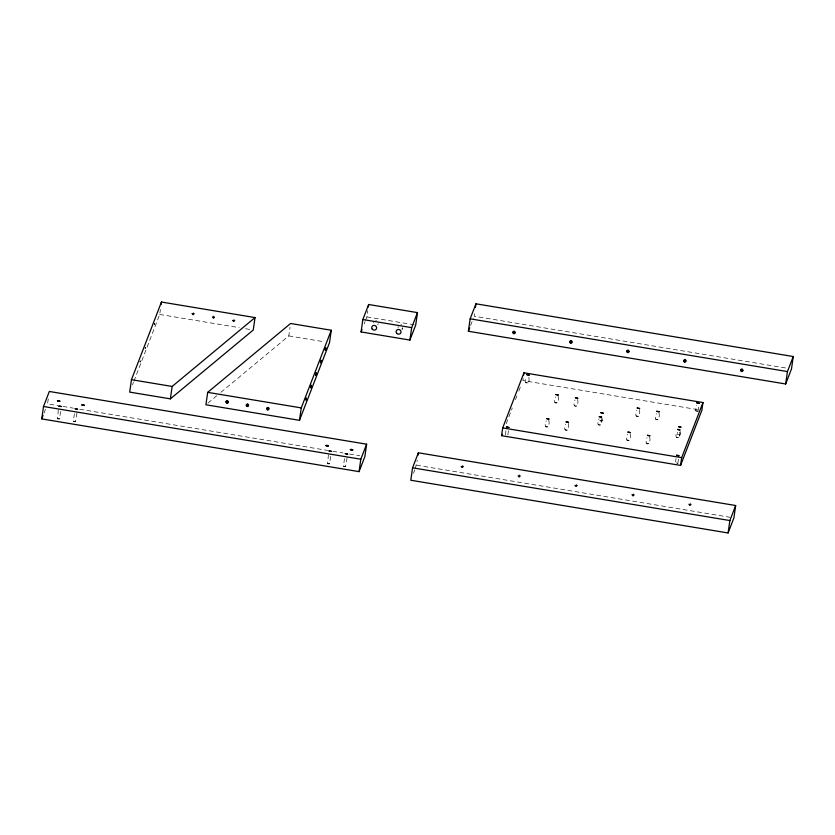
<?xml version="1.0" encoding="UTF-8"?>
<svg xmlns="http://www.w3.org/2000/svg" width="835" height="835" viewBox="0 0 835 835"><rect width="100%" height="100%" fill="white"/><g stroke="black" fill="none" stroke-linecap="round" stroke-linejoin="round"><path stroke-width="0.63" stroke-dasharray="4.17 3.13" d="M191.914 313.449L192.154 314.325A1.232 1.169 21.1 0 0 193.866 314.618L194.106 312.979A1.232 1.169 21.1 0 0 192.384 312.687L191.914 313.449L194.346 313.856M212.257 316.83L212.497 317.707A1.232 1.169 21.1 0 0 214.209 317.989L214.438 316.361A1.232 1.169 21.1 0 0 212.727 316.068L212.257 316.83L214.678 317.237M232.6 320.212L232.829 321.089A1.232 1.169 21.1 0 0 234.551 321.371L234.781 319.732A1.232 1.169 21.1 0 0 233.069 319.45L232.6 320.212L235.021 320.609M461.024 466.233L461.254 467.109A1.232 1.169 21.1 0 0 462.976 467.402L463.206 465.763A1.232 1.169 21.1 0 0 461.494 465.471L461.024 466.233L463.446 466.64M517.971 475.699L518.211 476.576A1.232 1.169 21.1 0 0 519.923 476.858L520.163 475.219A1.232 1.169 21.1 0 0 518.441 474.938L517.971 475.699L520.393 476.096M574.918 485.166L575.158 486.043A1.232 1.169 21.1 0 0 576.881 486.325L577.11 484.686A1.232 1.169 21.1 0 0 575.398 484.404L574.918 485.166L577.35 485.563M631.876 494.623L632.116 495.499A1.232 1.169 21.1 0 0 633.828 495.792L634.057 494.153A1.232 1.169 21.1 0 0 632.346 493.861L631.876 494.623L634.297 495.03M688.823 504.089L689.063 504.966A1.232 1.169 21.1 0 0 690.775 505.248L691.015 503.62A1.232 1.169 21.1 0 0 689.292 503.328L688.823 504.089L691.255 504.497M58.293 409.818L57.521 418.94L59.494 418.94L60.548 411.488M59.494 418.94L57.051 418.512M140.113 361.221L140.061 362.066L140.301 361.106M145.081 348.884L145.28 347.663M154.632 323.646L154.579 324.491L154.819 323.531M48.263 398.921L47.564 403.879L57.834 405.591M76.997 412.939L75.307 421.842L73.323 421.331L74.388 413.774M140.092 362.014L140.259 360.845M145.259 347.162L145.238 347.945M154.611 324.439L154.778 323.27M133.913 381.188L159.704 314.451L160.404 309.482M192.968 314.805L193.292 312.499M213.301 318.187L213.635 315.87M233.643 321.569L233.977 319.252M220.91 392.325L288.816 335.91L290.058 327.216M330.67 456.359L329.606 463.811L327.644 463.832L328.405 454.72M347.109 457.82L345.419 466.723L343.435 466.222L344.5 458.665M365.553 320.389L366.899 316.924L367.776 310.714M415.266 468.675L417.312 460.242M474.541 313.741L474.186 316.225L787.624 368.308M462.068 467.59L462.402 465.283M505.363 434.826L505.989 430.401M508.431 430.797L507.805 435.233L506.093 434.607M523.19 378.349L522.877 380.562L697.392 409.557M528.826 377.336C530.716 385.874 522.115 384.424 526.384 376.94M519.015 477.056L519.349 474.739M548.793 420.172C550.808 429.18 542.353 429.534 546.194 420.882M558.093 396.134C560.108 405.132 551.643 405.486 555.494 396.834M568.322 423.418C570.336 432.426 561.882 432.77 565.723 424.128M577.622 399.38C579.636 408.378 571.171 408.733 575.023 400.08M575.973 486.523L576.296 484.206M601.482 418.272C603.496 427.269 595.042 427.624 598.883 418.972M602.4 418.7C603.997 422.5 597.307 421.456 599.958 418.293M630.154 433.699C632.168 442.696 623.714 443.051 627.555 434.398M639.453 409.651C641.468 418.648 633.003 419.003 636.854 410.35M632.92 495.98L633.254 493.673M649.682 436.945C651.697 445.942 643.242 446.297 647.083 437.644M658.972 412.897C660.986 421.894 652.532 422.249 656.373 413.596M679.606 432.133C681.485 440.671 672.895 439.22 677.164 431.737M680.274 431.58C682.55 436.027 675.317 436.371 677.676 432.29M675.557 461.974L676.037 458.655M677.843 463.488L678.479 459.062M697.34 411.363L695.639 410.841L696.421 405.194M697.997 411.227L699.02 404.484M689.877 505.446L690.201 503.129M145.05 348.07L145.165 347.506M43.984 413.137L46.666 406.196M132.504 384.82L133.443 382.399M364.217 323.855L365.104 321.548M402.021 329.815L402.794 327.811A2.484 2.348 21.1 0 1 402.011 328.75M413.471 473.299L414.818 469.834M470.606 325.473L473.288 318.532M506.219 423.648L512.22 408.117M515.508 399.61L516.917 395.967M518.796 391.114L521.144 385.039M73.323 421.226L75.766 421.633M327.163 463.404L329.606 463.811M343.435 466.118L345.878 466.514M525.591 382.482L528.033 382.889M554.701 402.376L557.143 402.783M545.412 426.424L547.854 426.831M574.229 405.622L576.672 406.029M564.94 429.67L567.372 430.077M599.645 420.506L602.087 420.913M598.1 424.514L600.542 424.921M636.061 415.903L638.504 416.3M626.772 439.941L629.204 440.348M655.59 419.139L658.032 419.546M646.29 443.187L648.732 443.594M695.639 410.736L698.081 411.144M677.362 434.503L679.794 434.91M676.371 437.279L678.813 437.686M207.925 403.117L216.912 395.644M676.444 462.872L677.843 463.394M366.899 316.924L414.421 324.825M159.704 314.451L239.165 327.654M245.573 328.729L251.982 329.794M288.816 335.91L324.408 341.828M62.969 406.447L73.25 408.158M79.669 409.223L327.602 450.42M332.748 451.276L343.018 452.977M349.447 454.052L359.718 455.753M416.602 465.21L730.051 517.293M398.232 327.633A2.484 2.348 21.1 0 1 398.076 326.412M400.852 324.481A2.484 2.348 21.1 0 1 401.468 324.669M378.38 323.75A2.484 2.348 21.1 0 1 377.597 324.69M373.662 322.968A2.484 2.348 21.1 0 1 373.673 322.352M375.802 320.41A2.484 2.348 21.1 0 1 376.439 320.431"/><path stroke-width="1.25" d="M225.93 401.739L226.17 402.616A1.232 1.169 21.1 0 0 227.892 402.908L228.122 401.27A1.232 1.169 21.1 0 0 226.41 400.977L225.93 401.739L228.362 402.146M246.273 405.121L246.513 405.998A1.232 1.169 21.1 0 0 248.225 406.28L248.465 404.641A1.232 1.169 21.1 0 0 246.743 404.359L246.273 405.121L248.705 405.528M266.615 408.503L266.856 409.38A1.232 1.169 21.1 0 0 268.567 409.661L268.797 408.023A1.232 1.169 21.1 0 0 267.085 407.741L266.615 408.503L269.037 408.899M512.794 332.278L513.034 333.155A1.232 1.169 21.1 0 0 514.746 333.436L514.976 331.808A1.232 1.169 21.1 0 0 513.264 331.516L512.794 332.278L515.216 332.685M569.741 341.745L569.981 342.621A1.232 1.169 21.1 0 0 571.693 342.903L571.933 341.264A1.232 1.169 21.1 0 0 570.211 340.983L569.741 341.745L572.173 342.141M626.699 351.201L626.928 352.088A1.232 1.169 21.1 0 0 628.651 352.37L628.88 350.731A1.232 1.169 21.1 0 0 627.168 350.45L626.699 351.201L629.12 351.608M683.646 360.668L683.886 361.545A1.232 1.169 21.1 0 0 685.598 361.837L685.838 360.198A1.232 1.169 21.1 0 0 684.115 359.906L683.646 360.668L686.078 361.075M740.593 370.135L740.833 371.011A1.232 1.169 21.1 0 0 742.555 371.293L742.785 369.654A1.232 1.169 21.1 0 0 741.073 369.373L740.593 370.135L743.025 370.531M306.403 397.992L305.965 400.278M310.87 386.929L310.818 387.774L311.215 385.332L310.87 386.929L311.163 386.177M315.714 374.404L315.661 375.259L316.058 372.807L315.714 374.404L316.006 373.652M320.556 361.889L320.504 362.734L320.901 360.282L320.556 361.889L320.849 361.137M325.399 349.364L325.347 350.209L325.733 347.767L325.399 349.364L325.681 348.613M41.75 418.909L43.514 406.499L49.328 391.469L366.628 444.189L364.853 456.609L359.05 471.639L41.75 418.909L43.086 415.444M131.46 379.685L129.686 392.106L170.371 398.859L253.266 330.002L255.03 317.582L161.468 302.03L131.46 379.685L172.135 386.448L255.03 317.582M161.113 304.514L161.468 302.03M170.371 398.859L172.135 386.448M207.696 392.356L205.921 404.777L299.483 420.318L329.501 342.674L331.265 330.253L290.59 323.489L207.696 392.356L301.258 407.897L331.265 330.253M226.984 403.096L227.308 400.79M247.327 406.478L247.651 404.161M267.659 409.86L267.993 407.543M299.483 420.318L301.258 407.897M310.85 387.722L311.184 385.394M315.693 375.197L316.027 372.869M320.536 362.672L320.87 360.344M325.379 350.147L325.702 347.819M361.085 331.954L362.849 319.534L368.663 304.504L417.479 312.614L415.715 325.034L409.901 340.064L361.085 331.954L361.983 329.637M368.308 306.988L368.663 304.504M359.05 471.639L360.814 459.219L366.628 444.189M409.901 340.064L411.665 327.644L417.479 312.614M412.563 467.819L410.789 480.24L728.089 532.97L733.902 517.94L735.666 505.519L418.366 452.789L412.563 467.819L729.863 520.549L735.666 505.519M418.011 455.273L418.366 452.789M468.372 331.255L470.147 318.834L475.95 303.804L793.25 356.535L791.486 368.955L785.672 383.985L468.372 331.255L469.719 327.79M475.418 307.53L475.95 303.804M513.838 333.635L514.172 331.318M501.574 435.672L502.68 427.906L523.973 372.796L702.966 402.543L701.859 410.309L680.567 465.408L501.574 435.672L502.106 434.294M523.66 375.019L523.973 372.796M570.796 343.101L571.119 340.784M627.743 352.568L628.077 350.251M684.69 362.025L685.024 359.718M680.567 465.408L681.673 457.653L702.966 402.543M741.647 371.491L741.971 369.174M728.089 532.97L729.863 520.549M785.672 383.985L787.436 371.565L793.25 356.535M58.481 401.385C63.335 400.894 54.191 401.645 58.774 400.633M82.884 405.434C87.748 404.954 78.605 405.706 83.176 404.693M306.038 399.454L306.32 398.702M326.965 445.994C331.819 445.514 322.675 446.266 327.257 445.253M351.368 450.055C356.232 449.564 347.089 450.315 351.66 449.303M470.147 318.834L787.436 371.565M362.849 319.534L411.665 327.644M502.68 427.906L681.673 457.653M57.417 400.81L59.838 401.207M81.82 404.86L84.251 405.267M325.901 445.42L328.322 445.827M350.303 449.48L352.735 449.877M43.514 406.499L360.814 459.219M58.826 406.092L61.258 406.52L58.826 406.092M75.171 408.722L77.53 409.213L75.171 408.722M329.011 450.9L331.37 451.391L329.011 450.9M345.283 453.603L347.642 454.104L345.283 453.603M526.781 374.623L529.139 375.124L526.781 374.623M506.542 426.977L508.912 427.478L506.542 426.977M555.891 394.527L558.25 395.018L555.891 394.527M546.591 418.575L548.95 419.066L546.591 418.575M575.409 397.773L577.778 398.264L575.409 397.773M566.12 421.821L568.478 422.312L566.12 421.821M600.835 412.657L603.194 413.158L600.835 412.657M599.279 416.665L601.638 417.156L599.279 416.665M637.241 408.044L639.61 408.545L637.241 408.044M627.951 432.092L630.31 432.593L627.951 432.092M656.769 411.29L659.139 411.791L656.769 411.29M647.48 435.338L649.839 435.828L647.48 435.338M696.818 402.887L699.177 403.378L696.818 402.887M678.542 426.654L680.901 427.144L678.542 426.654M677.561 429.42L679.92 429.921L677.561 429.42M676.59 455.232L678.949 455.733L676.59 455.232M396.615 333.186A2.484 2.348 21.1 0 0 400.852 332.821A2.484 2.348 21.1 0 0 398.274 329.47A2.484 2.348 21.1 0 0 396.615 333.186M372.212 329.126A2.484 2.348 21.1 0 0 376.449 328.76A2.484 2.348 21.1 0 0 373.861 325.42A2.484 2.348 21.1 0 0 372.212 329.126"/></g></svg>
